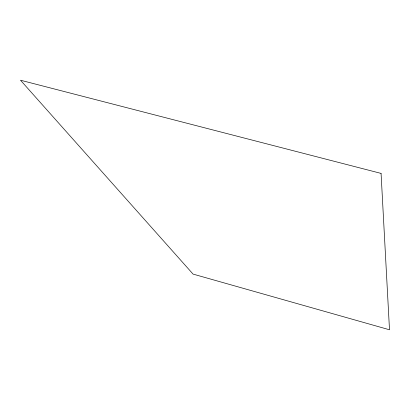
<?xml version="1.0" encoding="UTF-8"?>
<svg xmlns="http://www.w3.org/2000/svg" width="410" height="410" viewBox="0 0 410 410"><rect width="100%" height="100%" fill="white"/><g stroke="black" fill="none" stroke-linecap="round" stroke-linejoin="round"><path stroke-width="0.61" d="M381.069 173.404L20.5 80.222L193.069 274.1L389.5 329.778L381.069 173.404"/></g></svg>
